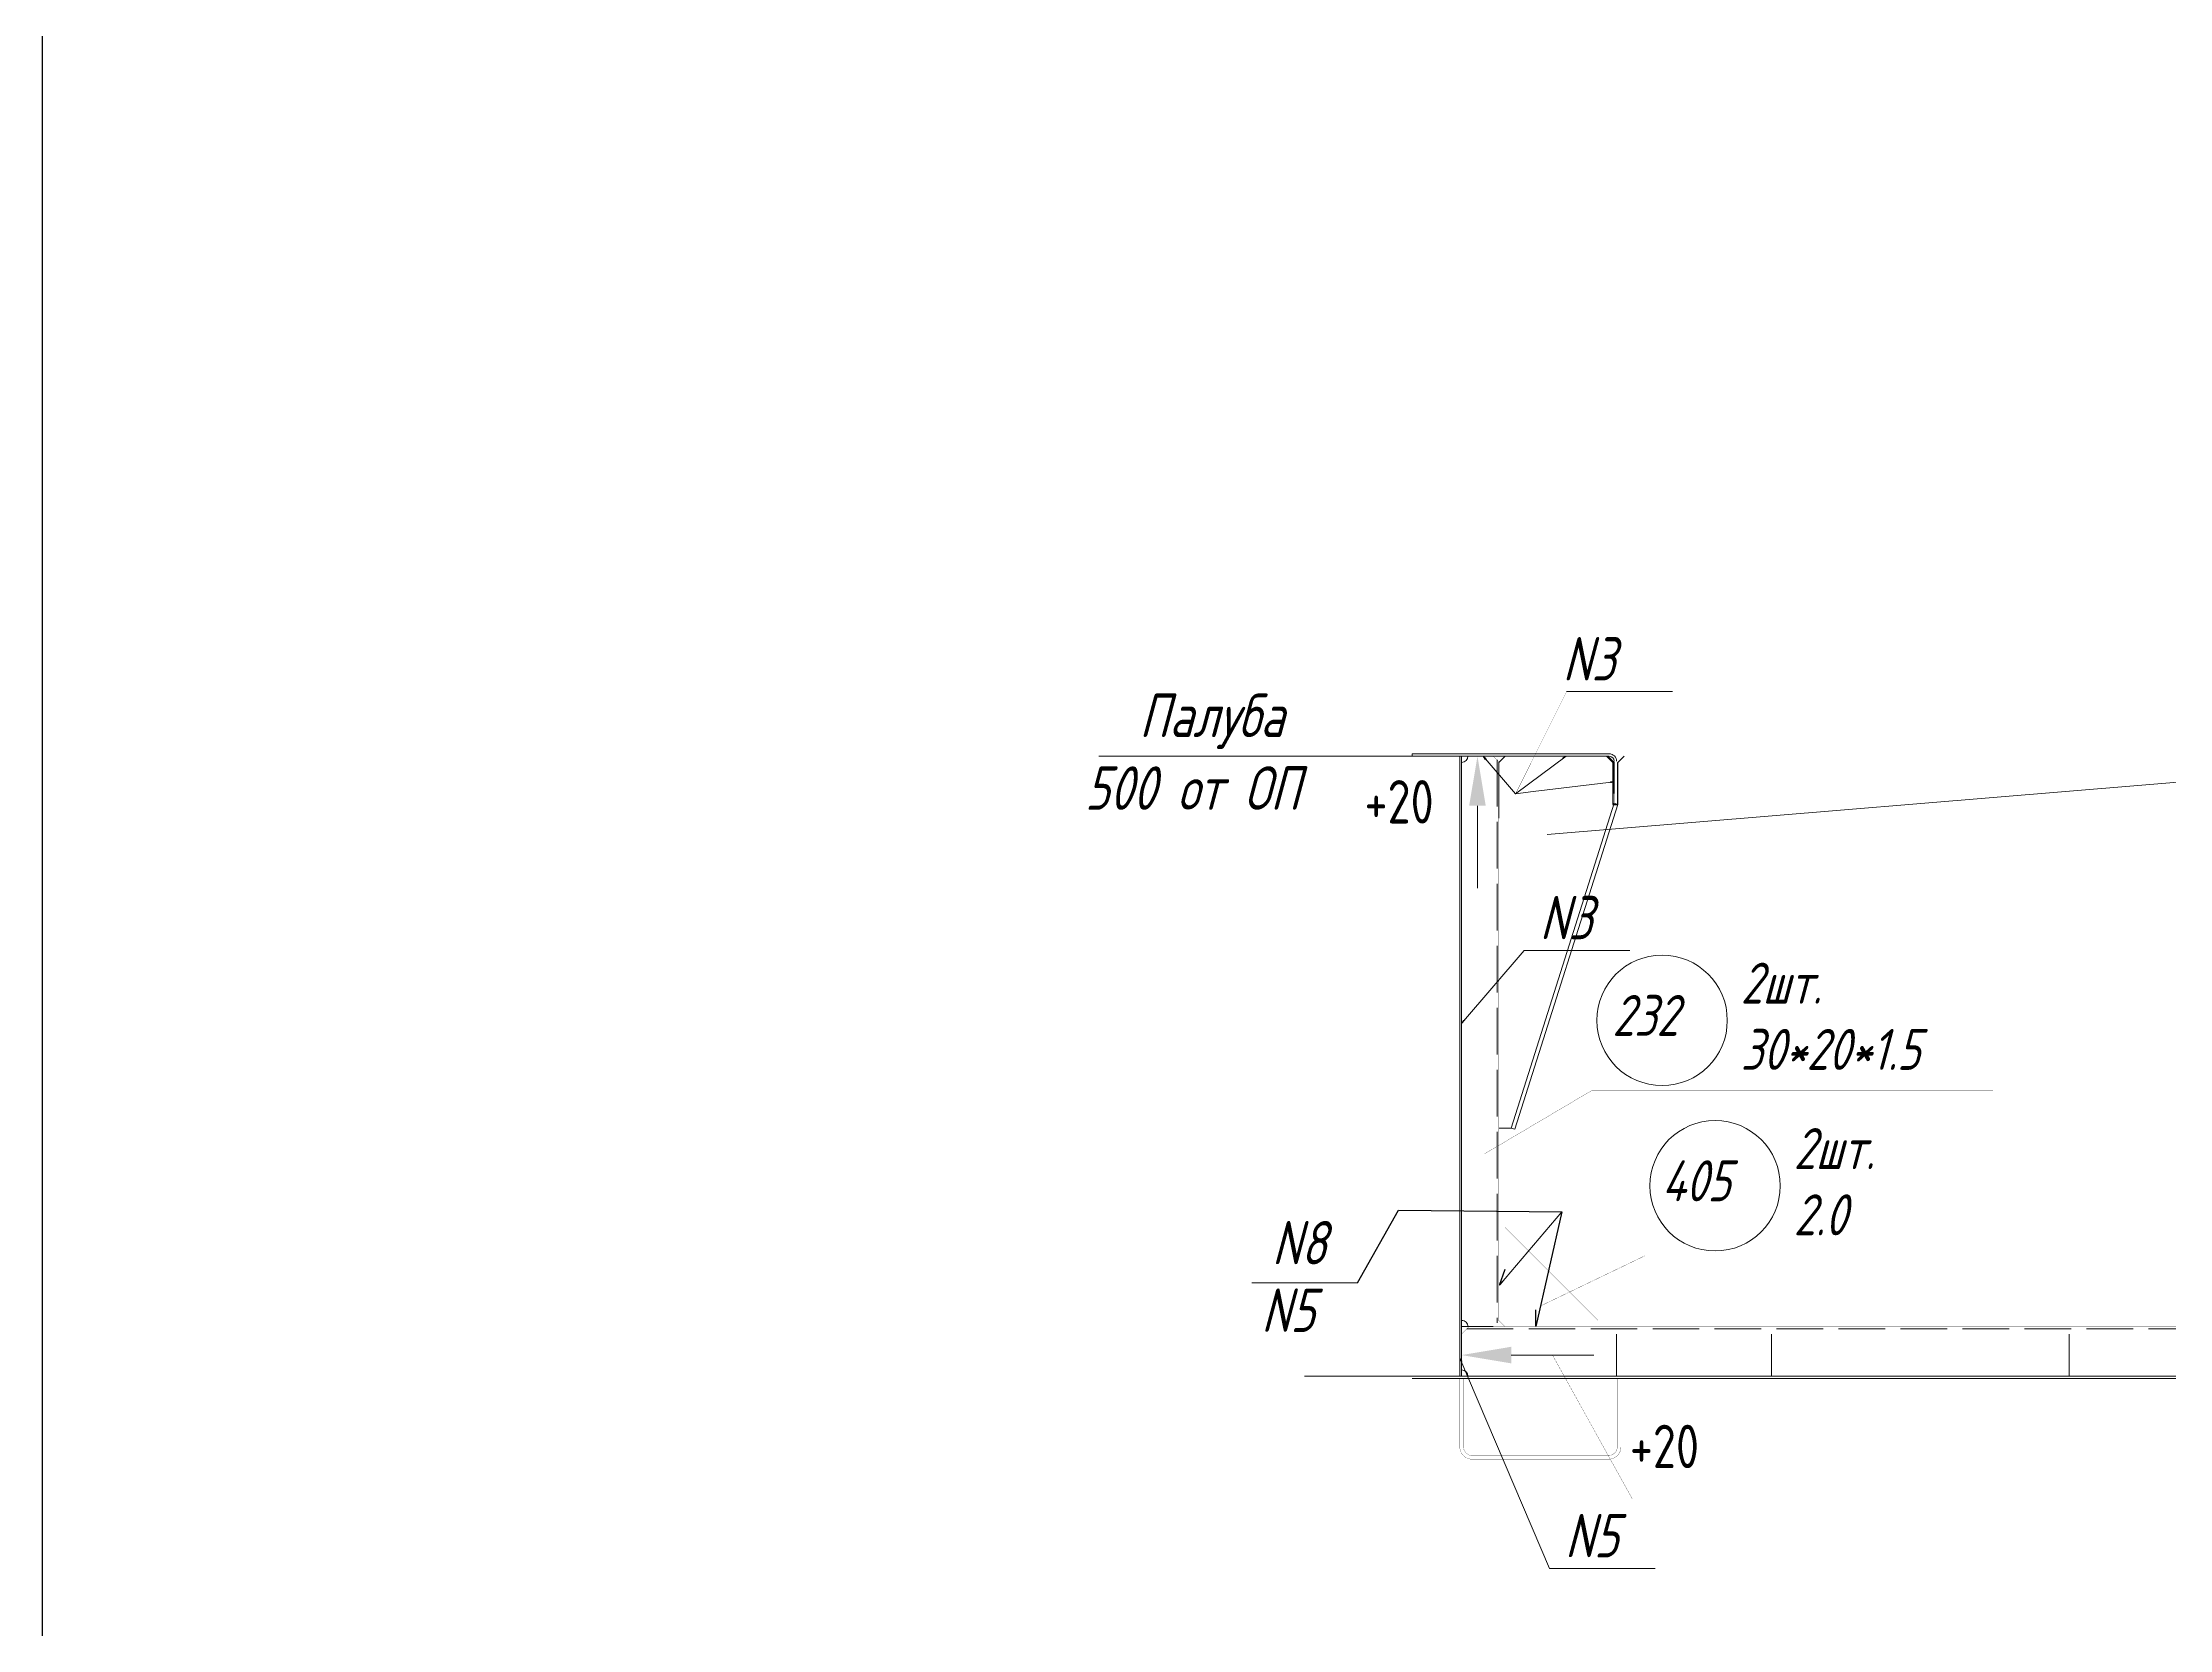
# Model space of a CAD drawing. Header units: millimetres. Extents: x 77380 to 135900, y -26587 to 17301.
# Drawn here: x 98362 to 100078, y -13803 to -12524 of the extents above; entities that cross this region are included whole.
import ezdxf

# ---------------------------------------------------------------- set-up
doc = ezdxf.new("R2010")
doc.units = ezdxf.units.MM
for name, pattern in [('K5LT32768', [0]), ('K5LT32769', [50, 37.5, -12.5]), ('K5LT32770', [0]), ('K5LT32772', [0]), ('K5LT32773', [50, 37.5, -12.5]), ('K5LT32780', [0]), ('K5LT32784', [850.2, 600, -125, 0.2, -125]), ('K5LT32789', [340.2, 240, -50, 0.2, -50]), ('K5LT32790', [0]), ('K5LT32831', [0]), ('K5LT32835', [0]), ('K5LT_THIN', [0])]:
    doc.linetypes.add(name, pattern=pattern)
doc.styles.add('KTEXTSTYLE', font='GOST_AU.SHX', dxfattribs={"width": 0.96, "height": 5})

# ---------------------------------------------------------------- blocks, each defined once
blk = doc.blocks.new('U177')
blk.add_hatch(color=7).paths.add_polyline_path([(124479.8, 16207), (124493.2, 16207), (124486.5, 16247)])
at = {"color": 7, "linetype": 'K5LT32831', "lineweight": 9}
blk.add_line((124486.5, 16207), (124486.5, 16140.5), dxfattribs=at)
blk = doc.blocks.new('U178')
blk.add_hatch(color=7).paths.add_polyline_path([(124513.7, 15757.3), (124513.7, 15770.7), (124473.7, 15764)])
at = {"color": 7, "linetype": 'K5LT32831', "lineweight": 9}
blk.add_line((124513.7, 15764), (124580.3, 15764), dxfattribs=at)
blk = doc.blocks.new('U182')
at = {"color": 7, "linetype": 'K5LT_THIN', "lineweight": 18}
for p, q in [((124524.2, 16090.4), (124473.7, 16031.3)), ((124473.7, 16031.3), (124476.3, 16034.4))]:
    blk.add_line(p, q, dxfattribs=at)
at = {"color": 7, "linetype": 'K5LT32835', "lineweight": 18}
for p, q in [((124473.8, 16031.5), (124473.8, 16031.4)), ((124473.8, 16031.5), (124473.9, 16031.5)), ((124473.8, 16031.4), (124473.8, 16031.4)), ((124473.8, 16031.4), (124473.8, 16031.4)), ((124473.9, 16031.7), (124473.9, 16031.6)), ((124473.9, 16031.7), (124474, 16031.7)), ((124473.9, 16031.6), (124473.9, 16031.5)), ((124473.9, 16031.6), (124474, 16031.6)), ((124473.9, 16031.5), (124473.9, 16031.5)), ((124474, 16031.9), (124474.1, 16031.7)), ((124474, 16031.9), (124474.2, 16031.9)), ((124474, 16031.8), (124474, 16031.6)), ((124474, 16031.8), (124474.2, 16031.8)), ((124474, 16031.7), (124474.1, 16031.7)), ((124474.1, 16032), (124474.1, 16031.8)), ((124474.1, 16032), (124474.3, 16032)), ((124474.1, 16031.9), (124474.3, 16031.9)), ((124474.2, 16032.2), (124474.2, 16031.9)), ((124474.2, 16032.2), (124474.5, 16032.2)), ((124474.2, 16032.1), (124474.4, 16032.2)), ((124474.2, 16032.1), (124474.2, 16031.8)), ((124474.2, 16032.1), (124474.4, 16032.1)), ((124474.3, 16032.4), (124474.4, 16032)), ((124474.3, 16032.4), (124474.7, 16032.4)), ((124474.3, 16032.3), (124474.6, 16032.4)), ((124474.3, 16032.3), (124474.3, 16032)), ((124474.3, 16032.3), (124474.6, 16032.3)), ((124474.4, 16032.6), (124474.5, 16032.2)), ((124474.4, 16032.5), (124474.8, 16032.6)), ((124474.4, 16032.5), (124474.4, 16032.1)), ((124474.4, 16032.5), (124474.7, 16032.5)), ((124474.5, 16032.7), (124475, 16032.8)), ((124474.5, 16032.7), (124474.5, 16032.3)), ((124474.5, 16032.7), (124474.9, 16032.7)), ((124474.5, 16032.6), (124474.9, 16032.6)), ((124474.6, 16032.9), (124475.1, 16033)), ((124474.6, 16032.9), (124474.6, 16032.4)), ((124474.6, 16032.9), (124475.1, 16032.9)), ((124474.6, 16032.8), (124474.6, 16032.3)), ((124474.6, 16032.8), (124475, 16032.8)), ((124474.7, 16033.1), (124474.8, 16032.5)), ((124474.7, 16033.1), (124475.3, 16033.1)), ((124474.7, 16033), (124474.7, 16032.5)), ((124474.7, 16033), (124475.2, 16033)), ((124474.8, 16033.3), (124474.9, 16032.7)), ((124474.8, 16033.3), (124475.4, 16033.3)), ((124474.8, 16033.2), (124474.8, 16032.6)), ((124474.8, 16033.2), (124475.4, 16033.2)), ((124474.8, 16033.1), (124475.3, 16033.2)), ((124474.9, 16033.5), (124475, 16032.8)), ((124474.9, 16033.5), (124475.6, 16033.5)), ((124474.9, 16033.4), (124474.9, 16032.7)), ((124474.9, 16033.4), (124475.6, 16033.4)), ((124474.9, 16033.3), (124475.5, 16033.4)), ((124475, 16033.7), (124475.6, 16033.7)), ((124475, 16033.6), (124475.1, 16032.9)), ((124475, 16033.6), (124475.7, 16033.6)), ((124475, 16033.5), (124475.7, 16033.6)), ((124475.1, 16033.8), (124475.2, 16033)), ((124475.1, 16033.8), (124475.5, 16033.8)), ((124475.1, 16033.7), (124475.5, 16033.8)), ((124475.1, 16033.7), (124475.1, 16032.9)), ((124475.2, 16034), (124475.3, 16033.1)), ((124475.2, 16034), (124475.2, 16034)), ((124475.2, 16033.9), (124475.2, 16033.1)), ((124475.2, 16033.9), (124475.3, 16033.9)), ((124475.2, 16033.9), (124475.4, 16033.9)), ((124475.3, 16034), (124475.3, 16033.2)), ((124475.4, 16033.9), (124475.5, 16033.3)), ((124475.4, 16033.9), (124475.4, 16033.3)), ((124475.5, 16033.8), (124475.5, 16033.4)), ((124475.6, 16033.7), (124475.6, 16033.5)), ((124475.6, 16033.7), (124475.6, 16033.5)), ((124475.7, 16033.6), (124475.7, 16033.6))]:
    blk.add_line(p, q, dxfattribs=at)
at = {"color": 7, "linetype": 'K5LT32835', "const_width": 0.18}
blk.add_lwpolyline([(124475.7, 16033.6), (124473.7, 16031.3), (124475.2, 16034)], close=True, dxfattribs=at)
blk = doc.blocks.new('U183')
at = {"color": 7, "linetype": 'K5LT_THIN', "lineweight": 18}
for p, q in [((124472.2, 15761.5), (124473.8, 15757.8)), ((124544.5, 15592), (124472.2, 15761.5))]:
    blk.add_line(p, q, dxfattribs=at)
at = {"color": 7, "linetype": 'K5LT32835', "lineweight": 18}
for p, q in [((124472.3, 15761.5), (124472.3, 15761.5)), ((124472.3, 15761.5), (124472.3, 15761.4)), ((124472.3, 15761.4), (124472.3, 15761.4)), ((124472.3, 15761.4), (124472.3, 15761.4)), ((124472.4, 15761.3), (124472.3, 15761.3)), ((124472.4, 15761.3), (124472.4, 15761.2)), ((124472.4, 15761.3), (124472.4, 15761.3)), ((124472.5, 15761.1), (124472.4, 15761.2)), ((124472.5, 15761.2), (124472.4, 15761.2)), ((124472.5, 15761.2), (124472.4, 15761.1)), ((124472.6, 15761), (124472.4, 15761.1)), ((124472.5, 15761.2), (124472.5, 15761)), ((124472.5, 15761.1), (124472.5, 15761)), ((124472.7, 15760.9), (124472.5, 15761)), ((124472.6, 15761), (124472.5, 15760.9)), ((124472.7, 15760.8), (124472.5, 15760.9)), ((124472.8, 15760.7), (124472.5, 15760.8)), ((124472.6, 15761), (124472.6, 15760.8)), ((124472.7, 15760.9), (124472.6, 15760.7)), ((124472.7, 15760.8), (124472.6, 15760.6)), ((124472.9, 15760.5), (124472.6, 15760.7)), ((124472.9, 15760.6), (124472.6, 15760.7)), ((124473, 15760.4), (124472.6, 15760.6)), ((124472.8, 15760.8), (124472.7, 15760.5)), ((124472.8, 15760.7), (124472.7, 15760.5)), ((124472.8, 15760.6), (124472.7, 15760.4)), ((124473, 15760.4), (124472.7, 15760.5)), ((124473.1, 15760.3), (124472.7, 15760.4)), ((124472.9, 15760.6), (124472.8, 15760.3)), ((124473, 15760.5), (124472.8, 15760.1)), ((124472.9, 15760.5), (124472.8, 15760.2)), ((124473.2, 15760.1), (124472.8, 15760.3)), ((124473.2, 15760.2), (124472.8, 15760.3)), ((124473.3, 15760), (124472.8, 15760.2)), ((124473, 15760.4), (124472.9, 15760)), ((124473.1, 15760.3), (124472.9, 15760)), ((124473.4, 15759.9), (124472.9, 15760.1)), ((124473.4, 15759.8), (124472.9, 15760)), ((124473.5, 15759.7), (124472.9, 15759.9)), ((124473.1, 15760.3), (124473, 15759.9)), ((124473.2, 15760.2), (124473, 15759.8)), ((124473.2, 15760.1), (124473, 15759.7)), ((124473.6, 15759.5), (124473, 15759.8)), ((124473.6, 15759.6), (124473, 15759.8)), ((124473.7, 15759.4), (124473, 15759.7)), ((124473.2, 15760.1), (124473.1, 15759.6)), ((124473.3, 15760), (124473.1, 15759.5)), ((124473.3, 15760), (124473.1, 15759.5)), ((124473.8, 15759.3), (124473.1, 15759.6)), ((124473.8, 15759.2), (124473.1, 15759.5)), ((124473.9, 15759.1), (124473.1, 15759.4)), ((124473.4, 15759.9), (124473.2, 15759.4)), ((124473.5, 15759.8), (124473.2, 15759.2)), ((124473.4, 15759.8), (124473.2, 15759.3)), ((124473.9, 15759), (124473.2, 15759.3)), ((124474, 15759), (124473.2, 15759.3)), ((124473.8, 15758.9), (124473.2, 15759.2)), ((124473.5, 15759.7), (124473.3, 15759.1)), ((124473.6, 15759.6), (124473.3, 15759)), ((124473.5, 15759.6), (124473.3, 15759.1)), ((124473.8, 15758.9), (124473.3, 15759.1)), ((124473.7, 15758.9), (124473.3, 15759)), ((124473.7, 15759.5), (124473.4, 15758.8)), ((124473.6, 15759.5), (124473.4, 15758.9)), ((124473.6, 15758.8), (124473.4, 15758.9)), ((124473.4, 15758.8), (124473.4, 15758.8)), ((124473.5, 15758.8), (124473.4, 15758.8)), ((124473.7, 15759.4), (124473.5, 15758.8)), ((124473.8, 15759.3), (124473.6, 15758.9)), ((124473.8, 15759.3), (124473.6, 15758.8)), ((124473.8, 15759.2), (124473.7, 15758.9)), ((124473.9, 15759.1), (124473.8, 15758.9)), ((124473.9, 15759.1), (124473.9, 15759)), ((124474, 15759), (124474, 15759))]:
    blk.add_line(p, q, dxfattribs=at)
at = {"color": 7, "linetype": 'K5LT32835', "const_width": 0.18}
blk.add_lwpolyline([(124473.4, 15758.8), (124472.2, 15761.5), (124474, 15759)], close=True, dxfattribs=at)
blk = doc.blocks.new('U188')
at = {"color": 7, "linetype": 'K5LT32835', "lineweight": 18}
for p, q in [((124491.1, 16247), (124491.1, 16247)), ((124491.1, 16247), (124491.1, 16246.9)), ((124491.2, 16246.9), (124491.1, 16246.9)), ((124491.2, 16246.9), (124491.2, 16246.8)), ((124491.2, 16246.9), (124491.2, 16246.9)), ((124491.3, 16246.8), (124491.2, 16246.8)), ((124491.4, 16246.8), (124491.3, 16246.8)), ((124491.3, 16246.8), (124491.3, 16246.7)), ((124491.3, 16246.8), (124491.3, 16246.7)), ((124491.4, 16246.7), (124491.3, 16246.7)), ((124491.4, 16246.7), (124491.4, 16246.6)), ((124491.5, 16246.7), (124491.5, 16246.5)), ((124491.6, 16246.5), (124491.4, 16246.6)), ((124491.5, 16246.6), (124491.4, 16246.6)), ((124491.5, 16246.6), (124491.5, 16246.5)), ((124491.7, 16246.5), (124491.5, 16246.5)), ((124491.8, 16246.4), (124491.5, 16246.4)), ((124491.6, 16246.6), (124491.6, 16246.4)), ((124491.7, 16246.5), (124491.6, 16246.3)), ((124491.9, 16246.3), (124491.6, 16246.4)), ((124491.7, 16246.5), (124491.7, 16246.3)), ((124492, 16246.3), (124491.7, 16246.3)), ((124492.1, 16246.2), (124491.7, 16246.2)), ((124491.8, 16246.4), (124491.8, 16246.1)), ((124491.8, 16246.4), (124491.8, 16246.2)), ((124492.2, 16246.1), (124491.8, 16246.2)), ((124492.3, 16246.1), (124491.8, 16246.1)), ((124492, 16246.3), (124491.9, 16246)), ((124491.9, 16246.3), (124491.9, 16246.1)), ((124492.4, 16246), (124491.9, 16246)), ((124492, 16246.3), (124492, 16245.9)), ((124492.1, 16246.2), (124492, 16245.8)), ((124492.4, 16245.9), (124492, 16246)), ((124492.5, 16245.8), (124492, 16245.9)), ((124492.1, 16246.2), (124492.1, 16245.8)), ((124492.6, 16245.8), (124492.1, 16245.8)), ((124492.7, 16245.7), (124492.1, 16245.7)), ((124492.3, 16246.1), (124492.2, 16245.6)), ((124492.2, 16246.1), (124492.2, 16245.7)), ((124492.8, 16245.6), (124492.2, 16245.7)), ((124492.4, 16246), (124492.3, 16245.5)), ((124492.3, 16246), (124492.3, 16245.6)), ((124492.9, 16245.6), (124492.3, 16245.6)), ((124493, 16245.5), (124492.3, 16245.5)), ((124492.4, 16245.9), (124492.4, 16245.4)), ((124493.1, 16245.4), (124492.4, 16245.5)), ((124493.2, 16245.4), (124492.4, 16245.4)), ((124492.5, 16245.9), (124492.5, 16245.4)), ((124492.6, 16245.8), (124492.5, 16245.3)), ((124493.3, 16245.2), (124492.5, 16245.3)), ((124493.3, 16245.3), (124492.5, 16245.3)), ((124492.6, 16245.8), (124492.6, 16245.2)), ((124492.7, 16245.7), (124492.6, 16245.2)), ((124493.4, 16245.1), (124492.6, 16245.2)), ((124492.7, 16245.7), (124492.7, 16245.1)), ((124493.4, 16245), (124492.7, 16245.1)), ((124493.4, 16245.1), (124492.7, 16245.1)), ((124492.9, 16245.6), (124492.8, 16245)), ((124492.8, 16245.6), (124492.8, 16245)), ((124493.3, 16245), (124492.8, 16245)), ((124493.2, 16244.9), (124492.8, 16244.9)), ((124493, 16245.5), (124492.9, 16244.8)), ((124492.9, 16245.5), (124492.9, 16244.9)), ((124493.2, 16244.8), (124492.9, 16244.9)), ((124493, 16245.5), (124493, 16244.8)), ((124493.1, 16244.8), (124493, 16244.8)), ((124493, 16244.7), (124493, 16244.7)), ((124493.2, 16245.4), (124493.1, 16244.8)), ((124493.1, 16245.4), (124493.1, 16244.8)), ((124493.2, 16245.3), (124493.2, 16244.9)), ((124493.3, 16245.3), (124493.3, 16244.9)), ((124493.3, 16245.2), (124493.3, 16245)), ((124493.4, 16245.2), (124493.4, 16245.1)), ((124493.5, 16245.1), (124493.5, 16245.1))]:
    blk.add_line(p, q, dxfattribs=at)
at = {"color": 7, "linetype": 'K5LT_THIN', "lineweight": 18}
for p, q in [((124491.1, 16247), (124493.7, 16244)), ((124517.3, 16216.7), (124491.1, 16247))]:
    blk.add_line(p, q, dxfattribs=at)
at = {"color": 7, "linetype": 'K5LT32835', "const_width": 0.18}
blk.add_lwpolyline([(124493, 16244.7), (124491.1, 16247), (124493.5, 16245.1)], close=True, dxfattribs=at)
blk = doc.blocks.new('U192')
at = {"color": 7, "linetype": 'K5LT_THIN', "lineweight": 18}
for p, q in [((124531.5, 16218.4), (124596.8, 16226.2)), ((124596.8, 16226.2), (124592.9, 16225.7))]:
    blk.add_line(p, q, dxfattribs=at)
at = {"color": 7, "linetype": 'K5LT32835', "lineweight": 18}
for p, q in [((124593.8, 16226.4), (124594.4, 16225.9)), ((124593.8, 16226.4), (124594.5, 16225.9)), ((124593.8, 16226.4), (124593.8, 16226.4)), ((124593.9, 16226.4), (124593.8, 16226.3)), ((124593.9, 16226.4), (124593.8, 16226.2)), ((124594, 16226.4), (124593.8, 16226.1)), ((124594.1, 16226.4), (124593.8, 16226)), ((124594.2, 16226.4), (124593.8, 16226)), ((124594.2, 16226.4), (124593.8, 16225.9)), ((124593.8, 16226.3), (124594.3, 16225.9)), ((124593.8, 16226.2), (124594.2, 16225.9)), ((124593.8, 16226.1), (124594.1, 16225.9)), ((124593.8, 16226), (124594, 16225.8)), ((124593.8, 16225.9), (124593.9, 16225.8)), ((124593.8, 16225.8), (124593.8, 16225.8)), ((124593.9, 16226.4), (124594.6, 16225.9)), ((124594.3, 16226.4), (124593.9, 16225.8)), ((124594, 16226.4), (124594.6, 16225.9)), ((124594.4, 16226.4), (124594, 16225.8)), ((124594.5, 16226.4), (124594.1, 16225.8)), ((124594.2, 16226.4), (124594.7, 16225.9)), ((124594.5, 16226.4), (124594.2, 16225.9)), ((124594.6, 16226.4), (124594.2, 16225.9)), ((124594.3, 16226.4), (124594.8, 16225.9)), ((124594.7, 16226.3), (124594.3, 16225.9)), ((124594.4, 16226.4), (124594.9, 16226)), ((124594.8, 16226.3), (124594.4, 16225.9)), ((124594.5, 16226.4), (124595, 16226)), ((124594.9, 16226.3), (124594.5, 16225.9)), ((124594.6, 16226.4), (124595.1, 16226)), ((124594.9, 16226.3), (124594.6, 16225.9)), ((124594.7, 16226.3), (124595.2, 16226)), ((124595, 16226.3), (124594.7, 16225.9)), ((124594.8, 16226.3), (124595.3, 16226)), ((124595.1, 16226.3), (124594.8, 16225.9)), ((124595.2, 16226.3), (124594.9, 16225.9)), ((124595, 16226.3), (124595.4, 16226)), ((124595.2, 16226.3), (124595, 16226)), ((124595.3, 16226.3), (124595, 16226)), ((124595.1, 16226.3), (124595.5, 16226)), ((124595.4, 16226.3), (124595.1, 16226)), ((124595.2, 16226.3), (124595.5, 16226)), ((124595.5, 16226.3), (124595.2, 16226)), ((124595.3, 16226.3), (124595.6, 16226)), ((124595.5, 16226.3), (124595.3, 16226)), ((124595.4, 16226.3), (124595.7, 16226)), ((124595.6, 16226.3), (124595.4, 16226)), ((124595.5, 16226.3), (124595.8, 16226.1)), ((124595.7, 16226.3), (124595.5, 16226)), ((124595.6, 16226.3), (124595.9, 16226.1)), ((124595.8, 16226.3), (124595.6, 16226)), ((124595.8, 16226.3), (124595.7, 16226)), ((124595.8, 16226.3), (124596, 16226.1)), ((124595.9, 16226.2), (124595.8, 16226.1)), ((124596, 16226.2), (124595.8, 16226.1)), ((124595.9, 16226.3), (124596.1, 16226.1)), ((124596.1, 16226.2), (124595.9, 16226.1)), ((124596, 16226.2), (124596.2, 16226.1)), ((124596.1, 16226.2), (124596, 16226.1)), ((124596.1, 16226.2), (124596.3, 16226.1)), ((124596.2, 16226.2), (124596.1, 16226.1)), ((124596.2, 16226.2), (124596.3, 16226.1)), ((124596.3, 16226.2), (124596.2, 16226.1)), ((124596.3, 16226.2), (124596.4, 16226.1)), ((124596.4, 16226.2), (124596.3, 16226.1)), ((124596.4, 16226.2), (124596.5, 16226.1)), ((124596.4, 16226.2), (124596.4, 16226.1)), ((124596.5, 16226.2), (124596.5, 16226.1)), ((124596.6, 16226.2), (124596.6, 16226.2)), ((124596.6, 16226.2), (124596.6, 16226.1)), ((124596.7, 16226.2), (124596.7, 16226.2)), ((124596.7, 16226.2), (124596.7, 16226.2)), ((124596.8, 16226.2), (124596.7, 16226.2)), ((124596.8, 16226.2), (124596.8, 16226.2))]:
    blk.add_line(p, q, dxfattribs=at)
at = {"color": 7, "linetype": 'K5LT32835', "const_width": 0.18}
blk.add_lwpolyline([(124593.8, 16225.8), (124596.8, 16226.2), (124593.8, 16226.4)], close=True, dxfattribs=at)
blk = doc.blocks.new('U193')
at = {"color": 7, "linetype": 'K5LT_THIN', "lineweight": 18}
for p, q in [((124517.3, 16216.7), (124558, 16247)), ((124558, 16247), (124554.8, 16244.6))]:
    blk.add_line(p, q, dxfattribs=at)
at = {"color": 7, "linetype": 'K5LT32835', "lineweight": 18}
for p, q in [((124557.3, 16246.7), (124557.5, 16246.7)), ((124557.3, 16246.7), (124557.3, 16246.5)), ((124557.4, 16246.7), (124557.3, 16246.5)), ((124557.4, 16246.7), (124557.6, 16246.7)), ((124557.4, 16246.7), (124557.4, 16246.6)), ((124557.5, 16246.8), (124557.7, 16246.8)), ((124557.5, 16246.8), (124557.5, 16246.6)), ((124557.6, 16246.8), (124557.7, 16246.8)), ((124557.6, 16246.8), (124557.6, 16246.7)), ((124557.6, 16246.8), (124557.6, 16246.7)), ((124557.7, 16246.9), (124557.8, 16246.9)), ((124557.7, 16246.9), (124557.7, 16246.8)), ((124557.8, 16246.9), (124557.9, 16246.9)), ((124557.8, 16246.9), (124557.8, 16246.8)), ((124557.9, 16246.9), (124557.8, 16246.9)), ((124557.9, 16247), (124558, 16247)), ((124557.9, 16247), (124557.9, 16246.9)), ((124555.2, 16245.7), (124555.2, 16245.7)), ((124555.4, 16245.8), (124555.3, 16245.5)), ((124555.3, 16245.7), (124556.1, 16245.6)), ((124555.3, 16245.7), (124555.3, 16245.6)), ((124555.3, 16245.6), (124555.9, 16245.5)), ((124555.3, 16245.6), (124556, 16245.5)), ((124555.4, 16245.8), (124556.2, 16245.6)), ((124555.4, 16245.8), (124555.4, 16245.5)), ((124555.5, 16245.8), (124555.4, 16245.4)), ((124555.4, 16245.5), (124555.9, 16245.4)), ((124555.4, 16245.4), (124555.8, 16245.4)), ((124555.6, 16245.9), (124555.5, 16245.3)), ((124555.5, 16245.8), (124556.2, 16245.7)), ((124555.5, 16245.4), (124555.7, 16245.3)), ((124555.5, 16245.3), (124555.7, 16245.3)), ((124555.6, 16245.9), (124556.3, 16245.7)), ((124555.6, 16245.9), (124555.6, 16245.2)), ((124555.7, 16245.9), (124555.6, 16245.2)), ((124555.6, 16245.2), (124555.6, 16245.2)), ((124555.8, 16246), (124555.7, 16245.3)), ((124555.7, 16245.9), (124556.4, 16245.8)), ((124555.9, 16246), (124555.8, 16245.3)), ((124555.9, 16246), (124555.8, 16245.4)), ((124555.8, 16245.9), (124556.4, 16245.9)), ((124556, 16246.1), (124555.9, 16245.4)), ((124555.9, 16246), (124556.5, 16245.9)), ((124556.1, 16246.1), (124556, 16245.5)), ((124556.1, 16246.1), (124556, 16245.6)), ((124556, 16246), (124556.6, 16246)), ((124556.2, 16246.2), (124556.1, 16245.6)), ((124556.1, 16246.1), (124556.7, 16246)), ((124556.3, 16246.2), (124556.2, 16245.7)), ((124556.2, 16246.1), (124556.7, 16246.1)), ((124556.3, 16246.2), (124556.8, 16246.1)), ((124556.3, 16246.2), (124556.3, 16245.7)), ((124556.4, 16246.2), (124556.3, 16245.8)), ((124556.5, 16246.3), (124556.4, 16245.8)), ((124556.4, 16246.2), (124556.9, 16246.2)), ((124556.5, 16246.3), (124556.9, 16246.2)), ((124556.5, 16246.3), (124556.5, 16245.9)), ((124556.6, 16246.3), (124556.5, 16245.9)), ((124556.7, 16246.4), (124556.6, 16246)), ((124556.6, 16246.3), (124557, 16246.3)), ((124556.7, 16246.4), (124557.1, 16246.3)), ((124556.7, 16246.4), (124556.7, 16246)), ((124556.9, 16246.5), (124556.8, 16246.1)), ((124556.8, 16246.4), (124557.2, 16246.4)), ((124556.8, 16246.4), (124556.8, 16246.1)), ((124556.9, 16246.5), (124557.2, 16246.4)), ((124557, 16246.5), (124556.9, 16246.2)), ((124557, 16246.5), (124557.3, 16246.5)), ((124557, 16246.5), (124557, 16246.3)), ((124557.1, 16246.6), (124557.4, 16246.5)), ((124557.1, 16246.6), (124557.1, 16246.3)), ((124557.2, 16246.6), (124557.1, 16246.4)), ((124557.2, 16246.6), (124557.5, 16246.6)), ((124557.2, 16246.6), (124557.2, 16246.4))]:
    blk.add_line(p, q, dxfattribs=at)
at = {"color": 7, "linetype": 'K5LT32835', "const_width": 0.18}
blk.add_lwpolyline([(124555.6, 16245.2), (124558, 16247), (124555.2, 16245.7)], close=True, dxfattribs=at)
blk = doc.blocks.new('U194')
at = {"color": 7, "linetype": 'K5LT32835', "lineweight": 18}
for p, q in [((124491.1, 16247), (124491.1, 16247)), ((124491.1, 16246.9), (124491.1, 16246.9)), ((124491.1, 16246.9), (124491.2, 16246.9)), ((124491.1, 16246.9), (124491.1, 16246.9)), ((124491.2, 16246.7), (124491.3, 16246.8)), ((124491.2, 16246.8), (124491.2, 16246.8)), ((124491.2, 16246.8), (124491.2, 16246.8)), ((124491.2, 16246.7), (124491.3, 16246.7)), ((124491.2, 16246.7), (124491.3, 16246.7)), ((124491.3, 16246.6), (124491.3, 16246.7)), ((124491.3, 16246.6), (124491.4, 16246.6)), ((124491.3, 16246.5), (124491.5, 16246.5)), ((124491.4, 16246.4), (124491.4, 16246.6)), ((124491.4, 16246.5), (124491.4, 16246.6)), ((124491.4, 16246.5), (124491.5, 16246.5)), ((124491.4, 16246.4), (124491.6, 16246.4)), ((124491.4, 16246.3), (124491.6, 16246.3)), ((124491.5, 16246.3), (124491.5, 16246.5)), ((124491.5, 16246.2), (124491.5, 16246.4)), ((124491.5, 16246.3), (124491.7, 16246.3)), ((124491.5, 16246.2), (124491.8, 16246.2)), ((124491.5, 16246.1), (124491.8, 16246.1)), ((124491.6, 16246.1), (124491.6, 16246.4)), ((124491.6, 16246), (124491.7, 16246.3)), ((124491.6, 16246.1), (124491.9, 16246.1)), ((124491.6, 16246), (124491.9, 16246)), ((124491.7, 16245.9), (124491.7, 16246.2)), ((124491.7, 16245.9), (124492, 16245.8)), ((124491.7, 16245.9), (124492, 16245.9)), ((124491.7, 16245.8), (124492.1, 16245.8)), ((124491.8, 16245.8), (124491.8, 16246.2)), ((124491.8, 16245.7), (124491.8, 16246.1)), ((124491.8, 16245.7), (124492.2, 16245.6)), ((124491.8, 16245.7), (124492.2, 16245.7)), ((124491.8, 16245.6), (124492.3, 16245.6)), ((124491.9, 16245.5), (124492, 16246)), ((124491.9, 16245.6), (124491.9, 16246)), ((124491.9, 16245.5), (124492.4, 16245.4)), ((124491.9, 16245.5), (124492.3, 16245.5)), ((124492, 16245.4), (124492, 16245.9)), ((124492, 16245.3), (124492.1, 16245.8)), ((124492, 16245.4), (124492.5, 16245.4)), ((124492, 16245.3), (124492.6, 16245.2)), ((124492, 16245.3), (124492.5, 16245.3)), ((124492.1, 16245.1), (124492.2, 16245.7)), ((124492.1, 16245.2), (124492.1, 16245.7)), ((124492.1, 16245.2), (124492.6, 16245.2)), ((124492.1, 16245.1), (124492.8, 16245)), ((124492.1, 16245.1), (124492.7, 16245.1)), ((124492.2, 16245), (124492.3, 16245.6)), ((124492.2, 16245), (124492.8, 16245)), ((124492.2, 16244.9), (124492.9, 16244.9)), ((124492.3, 16244.8), (124492.4, 16245.5)), ((124492.3, 16244.9), (124492.3, 16245.5)), ((124492.3, 16244.9), (124492.9, 16244.8)), ((124492.3, 16244.8), (124493, 16244.8)), ((124492.3, 16244.7), (124493, 16244.7)), ((124492.4, 16244.7), (124492.4, 16245.4)), ((124492.4, 16244.6), (124492.5, 16245.3)), ((124492.4, 16244.7), (124492.9, 16244.6)), ((124492.4, 16244.6), (124492.8, 16244.6)), ((124492.4, 16244.5), (124492.8, 16244.5)), ((124492.5, 16244.5), (124492.5, 16245.3)), ((124492.5, 16244.4), (124492.6, 16245.2)), ((124492.5, 16244.5), (124492.7, 16244.5)), ((124492.5, 16244.4), (124492.6, 16244.4)), ((124492.6, 16244.4), (124492.7, 16245.1)), ((124492.6, 16244.3), (124492.6, 16244.3)), ((124492.7, 16244.4), (124492.7, 16245.1)), ((124492.7, 16244.5), (124492.8, 16245)), ((124492.8, 16244.6), (124492.8, 16244.9)), ((124492.9, 16244.6), (124492.9, 16244.9)), ((124492.9, 16244.7), (124493, 16244.8)), ((124493, 16244.7), (124493, 16244.7))]:
    blk.add_line(p, q, dxfattribs=at)
at = {"color": 7, "linetype": 'K5LT_THIN', "lineweight": 18}
for p, q in [((124491.1, 16247), (124493.7, 16244)), ((124517.3, 16216.7), (124491.1, 16247))]:
    blk.add_line(p, q, dxfattribs=at)
at = {"color": 7, "linetype": 'K5LT32835', "const_width": 0.18}
blk.add_lwpolyline([(124493, 16244.7), (124491.1, 16247), (124492.6, 16244.3)], close=True, dxfattribs=at)
blk = doc.blocks.new('U119')
at = {"color": 7, "linetype": 'K5LT_THIN', "lineweight": 18}
for p, q in [((124519.6, 18063.9), (124469.2, 18004.8)), ((124469.2, 18004.8), (124471.8, 18007.8))]:
    blk.add_line(p, q, dxfattribs=at)
at = {"color": 7, "linetype": 'K5LT32835', "lineweight": 18}
for p, q in [((124469.2, 18004.9), (124469.2, 18004.9)), ((124469.2, 18004.9), (124469.3, 18004.9)), ((124469.2, 18004.8), (124469.2, 18004.8)), ((124469.2, 18004.8), (124469.2, 18004.8)), ((124469.3, 18005.1), (124469.4, 18005)), ((124469.3, 18005.1), (124469.4, 18005.1)), ((124469.3, 18005), (124469.4, 18005.1)), ((124469.3, 18005), (124469.3, 18004.9)), ((124469.3, 18005), (124469.3, 18005)), ((124469.4, 18005.3), (124469.6, 18005.3)), ((124469.4, 18005.2), (124469.6, 18005.3)), ((124469.4, 18005.2), (124469.4, 18005.1)), ((124469.4, 18005.2), (124469.5, 18005.2)), ((124469.5, 18005.4), (124469.7, 18005.5)), ((124469.5, 18005.4), (124469.5, 18005.2)), ((124469.5, 18005.4), (124469.7, 18005.4)), ((124469.5, 18005.3), (124469.5, 18005.1)), ((124469.6, 18005.6), (124469.9, 18005.7)), ((124469.6, 18005.6), (124469.6, 18005.4)), ((124469.6, 18005.6), (124469.9, 18005.6)), ((124469.6, 18005.5), (124469.6, 18005.3)), ((124469.6, 18005.5), (124469.8, 18005.5)), ((124469.7, 18005.8), (124470.1, 18005.9)), ((124469.7, 18005.8), (124469.8, 18005.5)), ((124469.7, 18005.8), (124470, 18005.8)), ((124469.7, 18005.7), (124469.7, 18005.4)), ((124469.7, 18005.7), (124470, 18005.7)), ((124469.8, 18006), (124469.9, 18005.6)), ((124469.8, 18006), (124470.2, 18006)), ((124469.8, 18005.9), (124469.8, 18005.6)), ((124469.8, 18005.9), (124470.1, 18005.9)), ((124469.9, 18006.2), (124470.4, 18006.2)), ((124469.9, 18006.1), (124469.9, 18005.7)), ((124469.9, 18006.1), (124470.3, 18006.1)), ((124469.9, 18006), (124470.3, 18006.1)), ((124470, 18006.4), (124470.5, 18006.4)), ((124470, 18006.3), (124470.1, 18005.8)), ((124470, 18006.3), (124470.5, 18006.3)), ((124470, 18006.2), (124470.4, 18006.3)), ((124470, 18006.2), (124470, 18005.8)), ((124470.1, 18006.5), (124470.7, 18006.6)), ((124470.1, 18006.5), (124470.2, 18006)), ((124470.1, 18006.4), (124470.6, 18006.5)), ((124470.1, 18006.4), (124470.1, 18005.9)), ((124470.2, 18006.7), (124470.8, 18006.8)), ((124470.2, 18006.7), (124470.3, 18006.1)), ((124470.2, 18006.6), (124470.8, 18006.7)), ((124470.2, 18006.6), (124470.2, 18006)), ((124470.2, 18006.6), (124470.7, 18006.6)), ((124470.3, 18006.9), (124471, 18007)), ((124470.3, 18006.9), (124470.4, 18006.2)), ((124470.3, 18006.8), (124471, 18006.9)), ((124470.3, 18006.8), (124470.3, 18006.2)), ((124470.3, 18006.8), (124470.9, 18006.8)), ((124470.4, 18007), (124471.1, 18007.1)), ((124470.4, 18007), (124470.5, 18006.3)), ((124470.4, 18007), (124471.1, 18007)), ((124470.5, 18007.2), (124470.9, 18007.3)), ((124470.5, 18007.2), (124470.6, 18006.4)), ((124470.5, 18007.2), (124470.9, 18007.2)), ((124470.5, 18007.1), (124471, 18007.2)), ((124470.5, 18007.1), (124470.5, 18006.4)), ((124470.6, 18007.4), (124470.7, 18006.6)), ((124470.6, 18007.4), (124470.7, 18007.4)), ((124470.6, 18007.4), (124470.7, 18007.4)), ((124470.6, 18007.3), (124470.6, 18006.5)), ((124470.6, 18007.3), (124470.8, 18007.3)), ((124470.7, 18007.4), (124470.8, 18006.7)), ((124470.8, 18007.4), (124470.8, 18006.7)), ((124470.8, 18007.3), (124470.9, 18006.8)), ((124470.9, 18007.2), (124470.9, 18006.9)), ((124471, 18007.2), (124471, 18006.9)), ((124471, 18007.1), (124471, 18007)), ((124471.1, 18007.1), (124471.1, 18007.1))]:
    blk.add_line(p, q, dxfattribs=at)
at = {"color": 7, "linetype": 'K5LT32835', "const_width": 0.18}
blk.add_lwpolyline([(124471.1, 18007.1), (124469.2, 18004.8), (124470.6, 18007.5)], close=True, dxfattribs=at)

msp = doc.modelspace()

# ---------------------------------------------------------------- linework, layer by layer
at = {"color": 6}
msp.add_line((98362.304, -25985.734), (98362.304, -6183.971), dxfattribs=at)
at = {"color": 7, "linetype": 'K5LT32780', "lineweight": 18}
for p, q in [((99591.668, -13046.945), (99676.986, -13046.945)), ((99214.239, -13099.076), (99466.974, -13099.076)), ((99557.386, -13255.661), (99642.705, -13255.661)), ((99337.759, -13523.889), (99423.077, -13523.889)), ((99337.759, -13523.889), (99423.077, -13523.889)), ((99414.726, -13523.889), (99343.044, -13523.889)), ((99577.722, -13754.074), (99663.04, -13754.074))]:
    msp.add_line(p, q, dxfattribs=at)
at = {"color": 7, "linetype": 'K5LT_THIN', "lineweight": 18}
for p, q in [((100691.791, -13069.488), (99575.973, -13162.269)), ((99466.974, -13097.077), (99466.974, -13099.077)), ((99547.028, -13399.077), (99629.975, -13137.077)), ((99632.835, -13137.983), (99549.888, -13399.982)), ((99564.75, -13127.664), (99550.483, -13129.361)), ((99629.975, -13137.077), (99632.835, -13137.983)), ((99537.028, -13399.077), (99547.028, -13399.077)), ((99547.028, -13399.077), (99549.888, -13399.982)), ((99587.865, -13466.596), (99537.452, -13525.674)), ((99343.044, -13523.889), (99423.077, -13523.889))]:
    msp.add_line(p, q, dxfattribs=at)
at = {"color": 3, "linetype": 'K5LT32768', "lineweight": 18, "true_color": 0x00ff00}
for p, q in [((99625.974, -13097.077), (99466.974, -13097.077)), ((99625.974, -13099.077), (99466.974, -13099.077)), ((99505.473, -13599.077), (99505.473, -13099.077)), ((99506.973, -13559.077), (99506.973, -13099.077)), ((99506.973, -13599.077), (99506.973, -13099.077)), ((99506.973, -13099.077), (99532.473, -13099.077)), ((99506.973, -13099.077), (99532.473, -13099.077)), ((99532.473, -13559.077), (99506.973, -13559.077)), ((99506.973, -13599.077), (99506.973, -13565.077)), ((101746.972, -13599.077), (99466.974, -13599.077)), ((101746.972, -13601.076), (99466.974, -13601.076)), ((101706.973, -13599.077), (99506.973, -13599.077))]:
    msp.add_line(p, q, dxfattribs=at)
at = {"color": 3, "linetype": 'K5LT32769', "lineweight": 18, "true_color": 0x00ff00}
msp.add_line((99535.528, -13102.132), (99535.528, -13556.022), dxfattribs=at)
at = {"color": 2, "linetype": 'K5LT32770', "lineweight": 18, "true_color": 0xffff00}
for p, q in [((99536.973, -13104.077), (99541.974, -13099.077)), ((99536.973, -13149.077), (99536.973, -13104.077)), ((99541.974, -13099.077), (99609.973, -13099.077)), ((99624.974, -13099.077), (99629.975, -13104.077)), ((99629.975, -13104.077), (99629.975, -13129.077))]:
    msp.add_line(p, q, dxfattribs=at)
at = {"color": 7}
for p, q in [((99423.077, -13523.889), (99456.063, -13465.327)), ((99423.077, -13523.889), (99456.062, -13465.327)), ((99456.062, -13465.327), (99587.865, -13466.596)), ((99456.063, -13465.327), (99587.866, -13466.596)), ((99587.865, -13466.596), (99566.763, -13559.077)), ((99537.452, -13525.674), (99542.141, -13512.662)), ((99566.763, -13559.077), (99566.763, -13545.493))]:
    msp.add_line(p, q, dxfattribs=at)
at = {"color": 1, "linetype": 'K5LT32773', "lineweight": 18, "true_color": 0xff0000}
msp.add_line((99511.046, -13561.004), (101702.9, -13561.004), dxfattribs=at)
at = {"color": 3, "linetype": 'K5LT32789', "lineweight": 18, "true_color": 0x00ff00}
for p, q in [((99631.973, -13565.077), (99631.973, -13599.077)), ((99756.973, -13565.077), (99756.973, -13599.077)), ((99996.972, -13565.077), (99996.972, -13599.077))]:
    msp.add_line(p, q, dxfattribs=at)
at = {"color": 1, "linetype": 'K5LT32784', "lineweight": 18, "true_color": 0xff0000}
msp.add_line((99380.327, -13599.076), (101845.357, -13599.076), dxfattribs=at)
at = {"color": 7, "linetype": 'K5LT32780', "const_width": 0.18}
for points in [[(99676.986, -13046.945), (99591.668, -13046.945), (99550.483, -13129.361)], [(99719.358, -13697.873), (99644.558, -13697.873), (99580.235, -13582.076)]]:
    msp.add_lwpolyline(points, dxfattribs=at)
at = {"color": 3, "linetype": 'K5LT32768', "true_color": 0x00ff00, "const_width": 0.18}
msp.add_lwpolyline([(99532.473, -13099.077), (99537.028, -13103.632), (99537.028, -13554.522), (99532.473, -13559.077)], dxfattribs=at)
at = {"color": 3, "ltscale": 10}
msp.add_lwpolyline([(99623.875, -13099.077), (99628.875, -13104.077), (99628.875, -13138.077), (99632.974, -13138.077), (99632.974, -13104.077), (99637.974, -13099.077)], dxfattribs=at)
at = {"color": 1, "linetype": 'K5LT32772', "true_color": 0xff0000, "const_width": 0.18}
for points in [[(99631.974, -13103.15), (99631.974, -13137.077), (99629.975, -13137.077), (99629.975, -13103.15)], [(99935.531, -13368.472), (99612.304, -13368.472), (99525.288, -13419.884)], [(99847.759, -13501.874), (99655.045, -13501.874), (99570.915, -13542.311)], [(99506.973, -13565.077), (99513.046, -13559.004), (101700.9, -13559.004), (101706.973, -13565.077)]]:
    msp.add_lwpolyline(points, dxfattribs=at)
at = {"color": 2, "linetype": 'K5LT32770', "true_color": 0xffff00, "const_width": 0.18}
msp.add_lwpolyline([(99541.974, -13559.077), (99616.974, -13559.077), (99616.974, -13554.077), (99541.974, -13479.077), (99536.973, -13479.077), (99536.973, -13554.077), (99541.974, -13559.077)], dxfattribs=at)
at = {"color": 8, "linetype": 'K5LT32790', "true_color": 0x808080, "const_width": 0.18}
msp.add_lwpolyline([(99508.473, -13601.076), (99508.473, -13656.077, 0.41421356), (99515.473, -13663.077), (99625.473, -13663.077, 0.41421356), (99632.473, -13656.077), (99632.473, -13601.076), (99635.473, -13601.076), (99635.473, -13656.077, -0.41421356), (99625.473, -13666.077), (99515.473, -13666.077, -0.41421356), (99505.473, -13656.077), (99505.473, -13601.076)], format="xyb", close=True, dxfattribs=at)
at = {"color": 1, "linetype": 'K5LT32772', "lineweight": 18, "true_color": 0xff0000}
for centre in [(99668.664, -13312.112), (99711.405, -13445.514)]:
    msp.add_circle(centre, 52.603, dxfattribs=at)
at = {"color": 3, "linetype": 'K5LT32768', "lineweight": 18, "true_color": 0x00ff00}
for centre, radius, start, end in [((99506.973, -13099.077), 5.001, 270.002472, 359.997528), ((99506.973, -13099.077), 5.001, 270.002472, 359.997528), ((99625.974, -13103.15), 6, 359.998352, 90.001648), ((99625.974, -13103.151), 4.001, 0.010254, 90.000671), ((99506.973, -13559.077), 5, 0.003753, 90.00499), ((99506.973, -13599.077), 5.001, 0.002472, 89.997528)]:
    msp.add_arc(centre, radius, start, end, dxfattribs=at)

# ---------------------------------------------------------------- block references
for name, p in [('U177', (-24966.775, -29346.074)), ('U188', (-24966.775, -29346.074)), ('U194', (-24966.775, -29346.074)), ('U193', (-24966.775, -29346.074)), ('U192', (-24966.775, -29346.074)), ('U182', (-24966.775, -29346.074)), ('U119', (-24931.702, -31530.455)), ('U183', (-24966.775, -29346.074)), ('U178', (-24966.775, -29346.074))]:
    msp.add_blockref(name, p)

# ---------------------------------------------------------------- texts
at = {"color": 7, "char_height": 2.5, "attachment_point": 1, "style": 'KTEXTSTYLE'}
for s, insert in [('\\H3.5;\\W0.965;\\Q15;\\Q15;\\H35.00;N3', (99588.366, -13003.092)), ('\\H3.5;\\W0.965;\\Q15;\\Q15;\\H35.00;Палуба', (99246.921, -13048.671)), ('\\H3.5;\\W0.965;\\Q15;\\Q15;\\H35.00;500 от ОП', (99203.14, -13107.282)), ('\\H3.5;\\W0.965;\\Q15;\\Q0;\\H35.00;+20', (99428.678, -13118.367)), ('\\H3.5;\\W0.965;\\Q15;\\Q15;\\H35.00;N3', (99569.887, -13211.809)), ('\\H3.5;\\W0.965;\\Q15;\\Q15;\\H33.00;2шт.', (99732.069, -13265.591)), ('\\H3.5;\\W0.965;\\Q15;\\Q15;\\H33.00;{\\c255;232}', (99628.528, -13291.637)), ('\\H3.5;\\W0.965;\\Q15;\\Q15;\\H33.00;{\\c255;30*20*1.5}', (99732.069, -13319.034)), ('\\H3.5;\\W0.965;\\Q15;\\Q15;\\H33.00;2шт.', (99774.811, -13398.992)), ('\\H3.5;\\W0.965;\\Q15;\\Q15;\\H33.00;{\\c255;405}', (99668.289, -13425.038)), ('\\H3.5;\\W0.965;\\Q15;\\Q15;\\H33.00;{\\c255;2.0}', (99774.81, -13452.436)), ('{\\H14x;\\Q15;\\W0.965;N8}', (99353.925, -13473.961)), ('{\\H14x;\\Q15;\\W0.965;N5}', (99345.316, -13528.447)), ('\\H3.5;\\W0.965;\\Q15;\\Q0;\\H35.00;+20', (99642.709, -13638.241)), ('\\H3.5;\\W0.965;\\Q15;\\Q15;\\H35.00;N5', (99590.222, -13710.222))]:
    msp.add_mtext(s, dxfattribs=dict(at, insert=insert))

doc.saveas('drawing.dxf')
